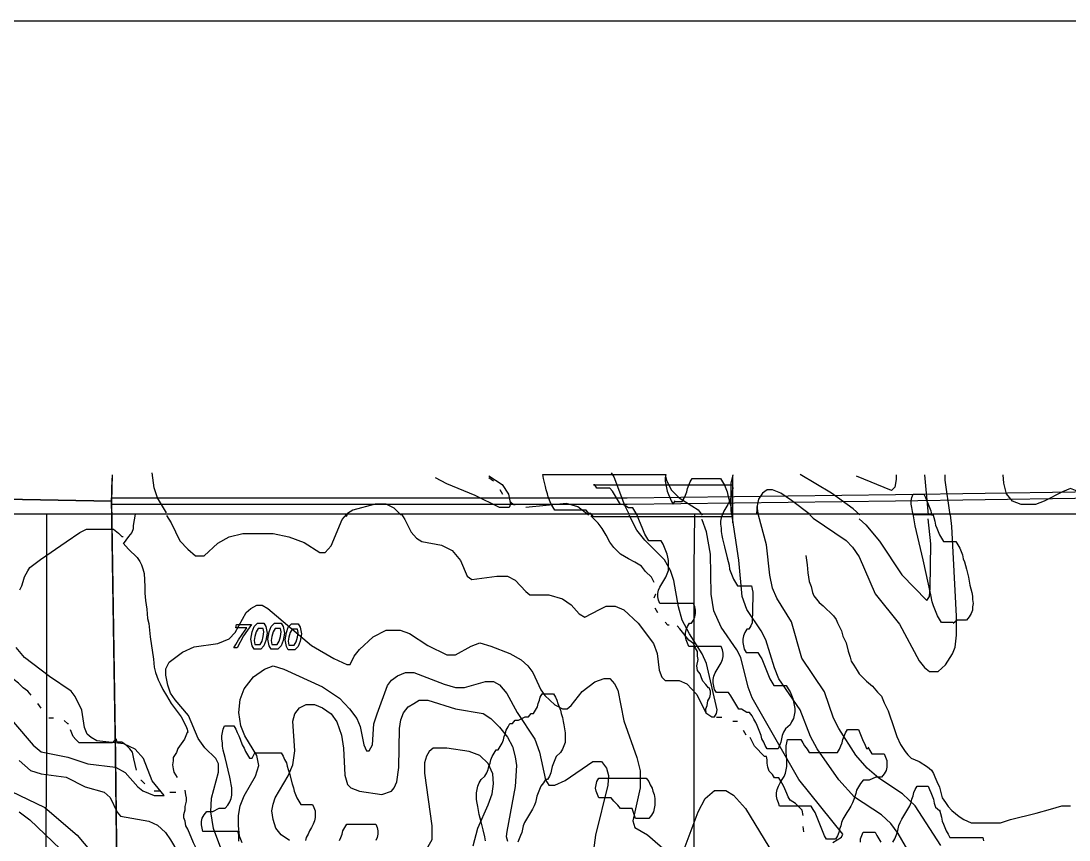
# Model space of a CAD drawing. Extents: x -0.82 to 6.83, y -0.63 to 7.9.
# Drawn here: x 0.791 to 1.631, y 6.964 to 7.621 of the extents above; entities that cross this region are included whole.
import ezdxf

# ---------------------------------------------------------------- set-up
doc = ezdxf.new("R2010")
doc.units = 0
for name, color, linetype in [('Elevations', 7, 'CONTINUOUS'), ('Grid', 7, 'CONTINUOUS'), ('roads', 7, 'CONTINUOUS'), ('topo', 7, 'CONTINUOUS'), ('topo_grid', 7, 'CONTINUOUS'), ('water', 7, 'CONTINUOUS'), ('white', 7, 'CONTINUOUS')]:
    doc.layers.add(name, color=color, linetype=linetype)

msp = doc.modelspace()

# ---------------------------------------------------------------- linework, layer by layer
at = {"layer": 'Elevations', "color": 1}
for points in [[(0.964186, 7.118584), (0.961551, 7.118584), (0.963133, 7.12123), (0.965242, 7.124934), (0.968405, 7.129168), (0.972096, 7.134459), (0.963133, 7.134459), (0.963659, 7.137105), (0.975785, 7.137105), (0.975785, 7.137105), (0.969459, 7.128109)], [(0.987385, 7.135465), (0.987912, 7.132819), (0.988438, 7.130173), (0.987385, 7.124352), (0.985803, 7.120119), (0.983168, 7.117473), (0.980003, 7.117473), (0.977895, 7.117473), (0.976313, 7.120119), (0.975786, 7.122765), (0.975257, 7.12541), (0.976313, 7.131231), (0.977895, 7.135465), (0.98053, 7.13811), (0.983693, 7.13811), (0.985802, 7.13811)], [(0.978422, 7.12123), (0.980004, 7.12123), (0.982639, 7.12123), (0.984219, 7.123876), (0.985275, 7.12758), (0.985801, 7.131284), (0.985275, 7.13393), (0.983166, 7.13393), (0.981057, 7.13393), (0.979475, 7.131284), (0.978422, 7.12758), (0.977896, 7.124405)], [(1.001093, 7.135465), (1.00162, 7.132819), (1.002146, 7.130173), (1.001093, 7.124352), (0.999511, 7.120119), (0.996876, 7.117473), (0.993713, 7.117473), (0.991604, 7.117473), (0.990022, 7.120119), (0.989495, 7.122765), (0.988969, 7.12541), (0.990022, 7.131231), (0.991604, 7.135465), (0.994239, 7.13811), (0.997403, 7.13811), (0.999512, 7.13811)], [(0.99213, 7.12123), (0.993712, 7.12123), (0.996348, 7.12123), (0.99793, 7.123876), (0.998983, 7.12758), (0.999509, 7.131284), (0.998983, 7.13393), (0.996874, 7.13393), (0.994765, 7.13393), (0.993183, 7.131284), (0.992127, 7.12758), (0.991601, 7.124405)], [(1.014802, 7.134935), (1.015328, 7.13229), (1.015855, 7.129644), (1.014799, 7.123823), (1.013217, 7.11959), (1.010579, 7.116944), (1.007416, 7.116944), (1.005308, 7.116944), (1.003725, 7.11959), (1.003199, 7.122235), (1.002672, 7.124881), (1.003728, 7.130702), (1.00531, 7.134935), (1.007948, 7.137581), (1.011111, 7.137581), (1.01322, 7.137581)], [(1.005839, 7.120701), (1.007421, 7.120701), (1.010056, 7.120701), (1.011639, 7.123347), (1.012694, 7.127051), (1.013221, 7.130755), (1.012694, 7.133401), (1.010586, 7.133401), (1.008477, 7.133401), (1.006895, 7.130755), (1.005842, 7.127051), (1.005315, 7.123876)]]:
    msp.add_lwpolyline(points, close=True, dxfattribs=at)
at = {"layer": 'Grid', "color": 1}
msp.add_lwpolyline([(0.045704, 6.414713), (0.039377, 6.623496), (0.032523, 6.832834), (0.03674, 7.043204), (0.040958, 7.253045), (0.251861, 7.248283), (0.463291, 7.242991), (0.663648, 7.239816), (0.863478, 7.236112), (0.866642, 7.030504), (0.869277, 6.82487), (0.872441, 6.619236), (0.875077, 6.413602), (0.667866, 6.413602), (0.460654, 6.413602), (0.252915, 6.413602)], close=True, dxfattribs=at)
for points in [[(0.864007, 7.257252), (0.86348, 7.236086), (0.66365, 7.23979), (0.463293, 7.242965), (0.251862, 7.248256), (0.04096, 7.253019), (0.04096, 7.257252)], [(1.707619, 7.257252), (1.707619, 7.239261), (1.491972, 7.236086), (1.276851, 7.23344), (1.070167, 7.23344), (0.966822, 7.23344), (0.863478, 7.23344), (0.864005, 7.254606)], [(1.706037, 6.405744), (1.498298, 6.40839), (1.290559, 6.411035), (1.08282, 6.413681), (0.875081, 6.416327), (0.872446, 6.621961), (0.869283, 6.827595), (0.866645, 7.033203), (0.863482, 7.238837), (0.966822, 7.238837), (1.070166, 7.238837), (1.276851, 7.238837), (1.491971, 7.241483), (1.707619, 7.244658)]]:
    msp.add_lwpolyline(points, dxfattribs=at)
at = {"layer": 'roads', "color": 7}
for points in [[(0.882461, 7.225635), (0.880879, 7.216639), (0.880879, 7.213993), (0.879826, 7.210818), (0.877191, 7.207643), (0.872973, 7.201822)], [(0.790193, 7.164886), (0.79177, 7.168061), (0.792828, 7.171765), (0.793881, 7.17547), (0.796519, 7.180232), (0.798101, 7.182878), (0.806537, 7.189228), (0.8271, 7.203515), (0.838172, 7.210924), (0.843444, 7.21357), (0.850298, 7.21357), (0.855044, 7.21357), (0.859789, 7.21357), (0.862424, 7.21357), (0.865059, 7.21357), (0.869277, 7.210395), (0.871915, 7.207749), (0.872968, 7.207749)], [(0.872971, 7.202431), (0.877189, 7.197668), (0.884043, 7.190789), (0.886152, 7.187614), (0.887734, 7.184968), (0.88879, 7.181793), (0.889843, 7.178089), (0.890372, 7.167506), (0.890372, 7.162214), (0.890898, 7.156393), (0.891951, 7.149514), (0.892478, 7.142106), (0.893534, 7.137872), (0.894587, 7.127289), (0.897222, 7.109297), (0.897748, 7.102947), (0.898804, 7.098714), (0.900913, 7.092893), (0.902495, 7.089718), (0.904604, 7.084956), (0.907767, 7.080193), (0.911458, 7.073843), (0.916203, 7.067493), (0.919366, 7.06326), (0.923057, 7.055851), (0.924112, 7.053206), (0.924639, 7.05056), (0.924112, 7.05056), (0.923057, 7.047914), (0.922004, 7.045268), (0.91673, 7.03786), (0.915677, 7.034685), (0.913042, 7.030451), (0.913042, 7.027806), (0.912513, 7.024631), (0.913042, 7.021456), (0.913569, 7.01881), (0.916204, 7.014576)], [(1.420264, 7.192403), (1.421317, 7.184995), (1.421844, 7.178645), (1.422899, 7.171765), (1.424481, 7.167532), (1.425535, 7.16277), (1.42659, 7.160124), (1.428699, 7.157478), (1.430808, 7.154832), (1.433971, 7.152186), (1.436606, 7.14954), (1.43977, 7.146895), (1.442405, 7.144249), (1.444514, 7.141074), (1.445567, 7.138428), (1.447149, 7.135253), (1.448731, 7.132078), (1.449784, 7.127845), (1.452422, 7.122553), (1.454004, 7.115674), (1.455587, 7.110911), (1.456642, 7.107736), (1.458751, 7.104561), (1.461386, 7.100328), (1.462969, 7.097682), (1.466132, 7.094507), (1.468767, 7.091861), (1.473513, 7.087628), (1.47773, 7.082865), (1.480894, 7.07969), (1.481947, 7.077045), (1.483003, 7.074399), (1.486166, 7.068049), (1.487221, 7.064874), (1.489857, 7.056936), (1.49302, 7.047411), (1.496184, 7.041061), (1.498292, 7.037886), (1.499874, 7.03524), (1.501983, 7.032595), (1.504618, 7.029949), (1.510949, 7.027303), (1.517803, 7.02307), (1.520968, 7.020424), (1.52255, 7.017778), (1.523603, 7.015132), (1.525185, 7.011428), (1.527294, 7.006665), (1.529403, 6.998199), (1.532038, 6.994495), (1.534147, 6.99132), (1.537309, 6.988145), (1.543109, 6.983382), (1.5468, 6.980736), (1.5526, 6.97809), (1.557872, 6.97809), (1.566836, 6.97809), (1.57158, 6.97809), (1.576326, 6.97809), (1.584235, 6.980736), (1.604797, 6.986028), (1.616396, 6.989203), (1.625359, 6.991849), (1.632214, 6.991849)]]:
    msp.add_lwpolyline(points, dxfattribs=at)
at = {"layer": 'topo', "color": 2}
for points in [[(0.907769, 7.226561), (0.900387, 7.238731), (0.897752, 7.246669), (0.896169, 7.25884)], [(1.166128, 7.256353), (1.176673, 7.249474), (1.181945, 7.241536), (1.182998, 7.236244), (1.183527, 7.233599), (1.182472, 7.230953), (1.17878, 7.230953), (1.174562, 7.230953), (1.155054, 7.240478), (1.132379, 7.250003), (1.123416, 7.254765)], [(1.264195, 7.258734), (1.266304, 7.255559), (1.27474, 7.232805), (1.277904, 7.226455)], [(1.307431, 7.257199), (1.308487, 7.252966), (1.312176, 7.245029), (1.318503, 7.238679), (1.333793, 7.229154), (1.336958, 7.22492)], [(1.361737, 7.257252), (1.360155, 7.250373), (1.360155, 7.228677), (1.360681, 7.224973)], [(1.4635, 7.225105), (1.458227, 7.229868), (1.440828, 7.242568), (1.41552, 7.257385)], [(1.492499, 7.257199), (1.492499, 7.253495), (1.491443, 7.247145), (1.488808, 7.244499), (1.460864, 7.256141)], [(1.51517, 7.257252), (1.518333, 7.225105)], [(1.531513, 7.257146), (1.531513, 7.252913), (1.535731, 7.224973)], [(1.646457, 7.225), (1.642767, 7.239287), (1.639076, 7.24352), (1.632222, 7.246166), (1.625895, 7.24352), (1.611132, 7.236112), (1.604278, 7.233466), (1.592678, 7.233466), (1.585824, 7.236112), (1.581079, 7.241933), (1.57897, 7.2504), (1.578444, 7.257279)], [(1.423955, 7.225), (1.408665, 7.236641), (1.400229, 7.242462), (1.393375, 7.245108), (1.389157, 7.245108), (1.385466, 7.242462), (1.382303, 7.2377), (1.381247, 7.232408), (1.380721, 7.226058)], [(1.096527, 7.225079), (1.095471, 7.225079), (1.090199, 7.230371), (1.083872, 7.233546), (1.07491, 7.233546), (1.056984, 7.228783), (1.052766, 7.226137), (1.05171, 7.223491)], [(1.509898, 6.942292), (1.494081, 6.969703), (1.488281, 6.977641), (1.4809, 6.98452), (1.459282, 6.998807), (1.446629, 7.012566), (1.42923, 7.037436), (1.423957, 7.047491), (1.415521, 7.068657), (1.398649, 7.093528), (1.394959, 7.102524), (1.388104, 7.124749), (1.384409, 7.132157), (1.37281, 7.149091), (1.369119, 7.159674), (1.366484, 7.188672), (1.360684, 7.227698)], [(1.528344, 6.960125), (1.507781, 6.991769), (1.497764, 7.001294), (1.478783, 7.013994), (1.469292, 7.021932), (1.460329, 7.032515), (1.446621, 7.053682), (1.442399, 7.062149), (1.435017, 7.083315), (1.417091, 7.110197), (1.408655, 7.139195), (1.397055, 7.158245), (1.393365, 7.166183), (1.391256, 7.176766), (1.388621, 7.201108), (1.382294, 7.22492), (1.381238, 7.231799)], [(0.90777, 7.22447), (0.91146, 7.21865), (0.918315, 7.204362), (0.924642, 7.197483), (0.930968, 7.192191), (0.935714, 7.192191), (0.937823, 7.192191), (0.948895, 7.202245), (0.957858, 7.207537), (0.96893, 7.210183), (0.979475, 7.210183), (0.993183, 7.210183), (1.005842, 7.207537), (1.017968, 7.202775), (1.030622, 7.194837), (1.03484, 7.194837), (1.039585, 7.200129), (1.048548, 7.221295), (1.052239, 7.225529)], [(1.096001, 7.225529), (1.098636, 7.221295), (1.103908, 7.211241), (1.108126, 7.206479), (1.112344, 7.203833), (1.128161, 7.200658), (1.136597, 7.196425), (1.143452, 7.188487), (1.148724, 7.175787), (1.152415, 7.173141), (1.17245, 7.175787), (1.180886, 7.175787), (1.187213, 7.172612), (1.195653, 7.163616), (1.198817, 7.16097), (1.214107, 7.16097), (1.225179, 7.157795), (1.232033, 7.153033), (1.23836, 7.145625), (1.243105, 7.142979), (1.254705, 7.149329), (1.259977, 7.151975), (1.267359, 7.151975), (1.274213, 7.1488), (1.285812, 7.138216), (1.297939, 7.121812), (1.301102, 7.113875), (1.302685, 7.100645), (1.304793, 7.094825), (1.307428, 7.092179), (1.318501, 7.092179), (1.324827, 7.089533), (1.332736, 7.081066), (1.340117, 7.06625), (1.344863, 7.063075), (1.346972, 7.063075), (1.348554, 7.06572), (1.349081, 7.068895), (1.340645, 7.105805), (1.336954, 7.113742), (1.326936, 7.129617), (1.321137, 7.14073), (1.317973, 7.151313), (1.314282, 7.17248), (1.311647, 7.180417), (1.306902, 7.188884), (1.291085, 7.204759), (1.284758, 7.212696), (1.278431, 7.224867)], [(1.44188, 6.962321), (1.448734, 6.966555), (1.449787, 6.9692), (1.414458, 7.012963), (1.377023, 7.078341), (1.37386, 7.086808), (1.36806, 7.11062), (1.364897, 7.11697), (1.352243, 7.134962), (1.346443, 7.148191), (1.344334, 7.16142), (1.343808, 7.193567), (1.340645, 7.211559), (1.336954, 7.221084), (1.336427, 7.221084)], [(1.423427, 7.225185), (1.426065, 7.222539), (1.452427, 7.204547), (1.457699, 7.199256), (1.462972, 7.191318), (1.475625, 7.161791), (1.495134, 7.137449), (1.510951, 7.107921), (1.515169, 7.10263), (1.519387, 7.099455), (1.523609, 7.099455), (1.526244, 7.099455), (1.532044, 7.104746), (1.537844, 7.113742), (1.539953, 7.119034), (1.541006, 7.128559), (1.541006, 7.143905), (1.537316, 7.215607), (1.536261, 7.225132)], [(1.462972, 7.221878), (1.468244, 7.217115), (1.479317, 7.203886), (1.497243, 7.177004), (1.517278, 7.156367), (1.519387, 7.159542), (1.519913, 7.166421), (1.52044, 7.201743), (1.518331, 7.221851)], [(0.952059, 6.955707), (0.945205, 6.973698), (0.943097, 6.986928), (0.943623, 6.99804), (0.949423, 7.018678), (0.949423, 7.025557), (0.947314, 7.02979), (0.938351, 7.038257), (0.933079, 7.045665), (0.92517, 7.064186), (0.914625, 7.076886), (0.910934, 7.082178), (0.908826, 7.088528), (0.907244, 7.096465), (0.907244, 7.101757), (0.909879, 7.107048), (0.920424, 7.114986), (0.929915, 7.119219), (0.948895, 7.121865), (0.957859, 7.125569), (0.962604, 7.130861), (0.971567, 7.146736), (0.975258, 7.149911), (0.980003, 7.152557), (0.984221, 7.152557), (0.988966, 7.149911), (1.023764, 7.120383), (1.041691, 7.1098), (1.05224, 7.105038), (1.054875, 7.105038), (1.058039, 7.111917), (1.062257, 7.117208), (1.073329, 7.127263), (1.083874, 7.132554), (1.094946, 7.132554), (1.102327, 7.129908), (1.11709, 7.120383), (1.13238, 7.112975), (1.139234, 7.112975), (1.151888, 7.119854), (1.158742, 7.1225), (1.167706, 7.119854), (1.182996, 7.114033), (1.191959, 7.108742), (1.197231, 7.103979), (1.201449, 7.098688), (1.207776, 7.084929), (1.21094, 7.080167), (1.218848, 7.072758), (1.225175, 7.069583), (1.228866, 7.069583), (1.232034, 7.072229), (1.240997, 7.083342), (1.251015, 7.091279), (1.258396, 7.093925), (1.263142, 7.093925), (1.266832, 7.089692), (1.269467, 7.0844), (1.274213, 7.060058), (1.284758, 7.030531), (1.287394, 7.019948), (1.287394, 7.006189), (1.281594, 6.979731), (1.283176, 6.974439), (1.293193, 6.968618), (1.309538, 6.954331)], [(0.784917, 7.058841), (0.800734, 7.04032), (0.807061, 7.035029), (0.828683, 7.030795), (0.844501, 7.025504), (0.866645, 7.022858), (0.874553, 7.018625), (0.884571, 7.006983), (0.88879, 7.003808), (0.897752, 7.000104), (0.902497, 7.000104), (0.905662, 7.000104), (0.89617, 7.011745), (0.889316, 7.029737), (0.882462, 7.037145), (0.8735, 7.041379), (0.851882, 7.044025), (0.847137, 7.04667), (0.843973, 7.049316), (0.841865, 7.054608), (0.839756, 7.068366), (0.834484, 7.079479), (0.83132, 7.083712), (0.813917, 7.095354), (0.793881, 7.1107), (0.787027, 7.118637)], [(0.968403, 6.962268), (0.966294, 6.96756), (0.965238, 6.976027), (0.965238, 6.983964), (0.966821, 6.991902), (0.969984, 6.999839), (0.978947, 7.015714), (0.981585, 7.024181), (0.980002, 7.032118), (0.970513, 7.047993), (0.967348, 7.055931), (0.965766, 7.066514), (0.966822, 7.077098), (0.969985, 7.085564), (0.977367, 7.095089), (0.98633, 7.101439), (0.993184, 7.104085), (1.00162, 7.101439), (1.032732, 7.087152), (1.04644, 7.078156), (1.054349, 7.069689), (1.060149, 7.061752), (1.062784, 7.055402), (1.065947, 7.040585), (1.068056, 7.035823), (1.070165, 7.035823), (1.072803, 7.040585), (1.073856, 7.057518), (1.076491, 7.065456), (1.084927, 7.08821), (1.088091, 7.092443), (1.092836, 7.096148), (1.099163, 7.098793), (1.106017, 7.098793), (1.13027, 7.089268), (1.139234, 7.086623), (1.146615, 7.086623), (1.163487, 7.091385), (1.169814, 7.091385), (1.174559, 7.088739), (1.180359, 7.08186), (1.188795, 7.066514), (1.20303, 7.045348), (1.206725, 7.034764), (1.21147, 7.012539), (1.214108, 7.008306), (1.218853, 7.008306), (1.227289, 7.01201), (1.249433, 7.027356), (1.254178, 7.027356), (1.256287, 7.027356), (1.260505, 7.022064), (1.262087, 7.016243), (1.26156, 7.008306), (1.251543, 6.968221), (1.249432, 6.952346)], [(1.006367, 6.963909), (0.999512, 6.968671), (0.995295, 6.973963), (0.993186, 6.980842), (0.992131, 6.987721), (0.993186, 6.993013), (0.994766, 6.998305), (1.005311, 7.015767), (1.009002, 7.024763), (1.010584, 7.035875), (1.009002, 7.059688), (1.010584, 7.065509), (1.014274, 7.070271), (1.019547, 7.072917), (1.026401, 7.072917), (1.032728, 7.070271), (1.039582, 7.065509), (1.044327, 7.059159), (1.048018, 7.048575), (1.0496, 7.037992), (1.050654, 7.016296), (1.052762, 7.008888), (1.0554, 7.006242), (1.062254, 7.003596), (1.080185, 7.00095), (1.088093, 7.003596), (1.090202, 7.006242), (1.092311, 7.011005), (1.093893, 7.022646), (1.094419, 7.053761), (1.095475, 7.06064), (1.097584, 7.066461), (1.101275, 7.071224), (1.10602, 7.07387), (1.110238, 7.076515), (1.117093, 7.076515), (1.139237, 7.069636), (1.161381, 7.065932), (1.167708, 7.061699), (1.174562, 7.05482), (1.180889, 7.046882), (1.185107, 7.039474), (1.187216, 7.031007), (1.188271, 7.024128), (1.187216, 7.007195), (1.180362, 6.971344), (1.179835, 6.96711), (1.180888, 6.963406)], [(1.15347, 6.959675), (1.157161, 6.973963), (1.165598, 6.992484), (1.16876, 7.00148), (1.169816, 7.009417), (1.16929, 7.017355), (1.165599, 7.025821), (1.158745, 7.032171), (1.150309, 7.035346), (1.132383, 7.037992), (1.125527, 7.037992), (1.121309, 7.037992), (1.118146, 7.035346), (1.116038, 7.031642), (1.114455, 7.02635), (1.114455, 7.017884), (1.120255, 6.975709), (1.120255, 6.964597), (1.116037, 6.957188)], [(0.789665, 7.028097), (0.798628, 7.020159), (0.807064, 7.017513), (0.8271, 7.014868), (0.84239, 7.00693), (0.857684, 7.002697), (0.862429, 6.998463), (0.868229, 6.986822), (0.870864, 6.983647), (0.893536, 6.979413), (0.90039, 6.976238), (0.906717, 6.970418), (0.910935, 6.964597), (0.916735, 6.954543)], [(0.782808, 7.003676), (0.810225, 6.990446), (0.836064, 6.968221), (0.847136, 6.954992)], [(1.322718, 6.956977), (1.333791, 6.987033), (1.339591, 6.997617), (1.346972, 7.003967), (1.35119, 7.003967), (1.355936, 7.003967), (1.362262, 7.000263), (1.371753, 6.989679), (1.401806, 6.940625)], [(0.789667, 6.987033), (0.798102, 6.980683), (0.822356, 6.9574)]]:
    msp.add_lwpolyline(points, dxfattribs=at)
at = {"layer": 'topo_grid', "color": 7}
for points in [[(0.810213, 6.360421), (0.810213, 6.411565), (0.81074, 6.463238), (0.81074, 6.514911), (0.81074, 6.566028), (0.81074, 6.617701), (0.81074, 6.668845), (0.811266, 6.720519), (0.811266, 6.772192), (0.811266, 6.823336), (0.811266, 6.875009), (0.811266, 6.926153), (0.811266, 6.977826), (0.811793, 7.029499), (0.811793, 7.080643), (0.811793, 7.13229), (0.811793, 7.183434), (0.811793, 7.225105)], [(1.329562, 6.359362), (1.329562, 6.411035), (1.329562, 6.462179), (1.329562, 6.513853), (1.329562, 6.565526), (1.330089, 6.61667), (1.330089, 6.668316), (1.330089, 6.71946), (1.330089, 6.771133), (1.330089, 6.822277), (1.330089, 6.87395), (1.330615, 6.925624), (1.330615, 6.976768), (1.330615, 7.028441), (1.330615, 7.079585), (1.330615, 7.131258), (1.330615, 7.182931), (1.331142, 7.225105)]]:
    msp.add_lwpolyline(points, dxfattribs=at)
at = {"layer": 'water', "color": 4}
for points in [[(1.169817, 7.251987), (1.166126, 7.254633)], [(1.177198, 7.24143), (1.175089, 7.245134)], [(1.187216, 7.23299), (1.186163, 7.23299), (1.183528, 7.235636)], [(1.246269, 7.225105), (1.245742, 7.225105), (1.237306, 7.231455), (1.228343, 7.234101), (1.195654, 7.230926)], [(1.298467, 7.170786), (1.296358, 7.17502), (1.291613, 7.179782), (1.28845, 7.184016), (1.283177, 7.187191), (1.277905, 7.189836), (1.271578, 7.193541), (1.266306, 7.198832), (1.263142, 7.203066), (1.259979, 7.208886), (1.256815, 7.214178), (1.253652, 7.218411), (1.247852, 7.224232)], [(1.298467, 7.158669), (1.300049, 7.161844), (1.300049, 7.161844)], [(1.301631, 7.146524), (1.299522, 7.150228)], [(1.310594, 7.136523), (1.309541, 7.136523), (1.307432, 7.139169)], [(1.340648, 7.066911), (1.340121, 7.066911), (1.340121, 7.069557), (1.341175, 7.072203), (1.341701, 7.075907), (1.343283, 7.078553), (1.34381, 7.081199), (1.34381, 7.083844), (1.342757, 7.08649), (1.34223, 7.08649), (1.340121, 7.089136), (1.337484, 7.091782), (1.336431, 7.094428), (1.335375, 7.097603), (1.333266, 7.100249), (1.33274, 7.103953), (1.333795, 7.109244), (1.333269, 7.11189), (1.333269, 7.115594), (1.331687, 7.11824), (1.330104, 7.121944), (1.326414, 7.12459), (1.319032, 7.133586), (1.316924, 7.136232)], [(0.799154, 7.080643), (0.796519, 7.083818), (0.792829, 7.086464), (0.789138, 7.090168), (0.785447, 7.092814), (0.781229, 7.095989), (0.774902, 7.099164), (0.769102, 7.102339), (0.765939, 7.104985), (0.762248, 7.10763), (0.750122, 7.112922), (0.742213, 7.119272), (0.736941, 7.121918)], [(0.807063, 7.070086), (0.804428, 7.07379)], [(0.817081, 7.062175), (0.814972, 7.062175), (0.813393, 7.062175)], [(0.829208, 7.057439), (0.828681, 7.057439), (0.825517, 7.060085)], [(1.352775, 7.062704), (1.348557, 7.062704)], [(1.365429, 7.059529), (1.365429, 7.059529), (1.362266, 7.059529), (1.361737, 7.059529)], [(0.883515, 7.02053), (0.883515, 7.02053), (0.881406, 7.029525), (0.880351, 7.034817), (0.878242, 7.037463), (0.875607, 7.040109), (0.871916, 7.042755), (0.868224, 7.042755), (0.867171, 7.0454), (0.864007, 7.042225), (0.860317, 7.042225), (0.857153, 7.042225), (0.853463, 7.042225), (0.84819, 7.042225), (0.843972, 7.042225), (0.840281, 7.042225), (0.837646, 7.042225), (0.83501, 7.044871), (0.832902, 7.047517), (0.831849, 7.050163), (0.830793, 7.052809)], [(1.372284, 7.04847), (1.370175, 7.052174)], [(1.418155, 6.984149), (1.417099, 6.988383), (1.414464, 6.991029), (1.411829, 6.993674), (1.407611, 6.99632), (1.406029, 6.998966), (1.404976, 7.001612), (1.403393, 7.005316), (1.402338, 7.007962), (1.400229, 7.011666), (1.398647, 7.014312), (1.397065, 7.014312), (1.394956, 7.014312), (1.393374, 7.016958), (1.390738, 7.019604), (1.389685, 7.022779), (1.389159, 7.025954), (1.389159, 7.028599), (1.388632, 7.031245), (1.38705, 7.031245), (1.379141, 7.039712), (1.37545, 7.046591)], [(0.89037, 7.009444), (0.887735, 7.012089), (0.887208, 7.012089)], [(0.90197, 7.003649), (0.899861, 7.003649), (0.897752, 7.003649)], [(0.915151, 7.002591), (0.910933, 7.002591), (0.910406, 7.002591)], [(0.950477, 6.935651), (0.945205, 6.938297), (0.94257, 6.940943), (0.937297, 6.947822), (0.933079, 6.954701), (0.929389, 6.96211), (0.924643, 6.973222), (0.92306, 6.975868), (0.922534, 6.979572), (0.921478, 6.982218), (0.921478, 6.984864), (0.922534, 6.988568), (0.922534, 6.991214), (0.923587, 6.995447), (0.923587, 6.998093), (0.92306, 7.000739), (0.922534, 7.004443)], [(1.418682, 6.970973), (1.418156, 6.975206)]]:
    msp.add_lwpolyline(points, dxfattribs=at)
at = {"layer": 'white', "color": 7}
for points in [[(-0.35712, 3.65376), (-0.35712, 7.621001), (2.887564, 7.621001)], [(1.315339, 7.235689), (1.317448, 7.235689), (1.31903, 7.235689), (1.321139, 7.235689), (1.322718, 7.238335), (1.323774, 7.24098), (1.324827, 7.243626), (1.325353, 7.246272), (1.326409, 7.248918), (1.327462, 7.251564), (1.329044, 7.25421), (1.331153, 7.25421), (1.333788, 7.25421), (1.336426, 7.25421), (1.339062, 7.25421), (1.341697, 7.25421), (1.344332, 7.25421), (1.346967, 7.25421), (1.349605, 7.25421), (1.351714, 7.25421), (1.353293, 7.251564), (1.354876, 7.248918), (1.355931, 7.246272), (1.356984, 7.243626), (1.357511, 7.24098), (1.358567, 7.237805), (1.359093, 7.23516), (1.360146, 7.231985), (1.360673, 7.229339), (1.361199, 7.226164), (1.361199, 7.223518), (1.249961, 7.223518), (1.247852, 7.226164), (1.24627, 7.226164), (1.244161, 7.22881), (1.242053, 7.22881), (1.239416, 7.22881), (1.236779, 7.22881), (1.234143, 7.22881), (1.228871, 7.22881), (1.225707, 7.22881), (1.223071, 7.22881), (1.220962, 7.22881), (1.218848, 7.22881), (1.217266, 7.231455), (1.215684, 7.234101), (1.214631, 7.236747), (1.213575, 7.239393), (1.213049, 7.242039), (1.211996, 7.245214), (1.211469, 7.24786), (1.209887, 7.25421), (1.20936, 7.257385), (1.307959, 7.257385), (1.307433, 7.254739), (1.307433, 7.252093), (1.307959, 7.249447), (1.308486, 7.246801), (1.309012, 7.244155), (1.310068, 7.24151), (1.311121, 7.238864), (1.312177, 7.236218), (1.313759, 7.233572), (1.315338, 7.236218), (1.315338, 7.236218)], [(1.361738, 7.218782), (1.361738, 7.256723)], [(1.538368, 7.138825), (1.535733, 7.138825), (1.533097, 7.138825), (1.530989, 7.138825), (1.52888, 7.138825), (1.527298, 7.141471), (1.525716, 7.144116), (1.524663, 7.146762), (1.523607, 7.149408), (1.522554, 7.152054), (1.521501, 7.155229), (1.520445, 7.16105), (1.514118, 7.18899), (1.507791, 7.216401), (1.506738, 7.222751), (1.506212, 7.225926), (1.522028, 7.225926), (1.523611, 7.220105), (1.524137, 7.21693), (1.52519, 7.214284), (1.526246, 7.211638), (1.527299, 7.208992), (1.528881, 7.206346), (1.530463, 7.203701), (1.532045, 7.203701), (1.534154, 7.203701), (1.536263, 7.203701), (1.538372, 7.203701), (1.54048, 7.203701), (1.542063, 7.201055), (1.543645, 7.198409), (1.544698, 7.195763), (1.545754, 7.193117), (1.54628, 7.189942), (1.547333, 7.187296), (1.548915, 7.181476), (1.550497, 7.175126), (1.551551, 7.168776), (1.553133, 7.162955), (1.553659, 7.15978), (1.553659, 7.157134), (1.554186, 7.153959), (1.553659, 7.151313), (1.553659, 7.148667), (1.552606, 7.146021), (1.551024, 7.143376), (1.548915, 7.14073), (1.546807, 7.14073), (1.544171, 7.14073), (1.541533, 7.14073), (1.538368, 7.138084), (1.538368, 7.138084)], [(1.671239, 7.225582), (1.631168, 7.225582), (1.591621, 7.225582), (1.55155, 7.225582), (1.512007, 7.225582), (1.471936, 7.225582), (1.432393, 7.225582), (1.392318, 7.225582), (1.352774, 7.225582), (1.312704, 7.225582), (1.27316, 7.225582), (1.233089, 7.225582), (1.193542, 7.225582), (1.153471, 7.225582), (1.113401, 7.225582), (1.073857, 7.225582), (1.033782, 7.225582), (0.994239, 7.225582), (0.954168, 7.225582), (0.914625, 7.225582), (0.874554, 7.225582), (0.835006, 7.225582), (0.794936, 7.225582), (0.755392, 7.225582)], [(1.671241, 7.225582), (1.631166, 7.225582), (1.591623, 7.225582), (1.551552, 7.225582), (1.512009, 7.225582), (1.471938, 7.225582), (1.43239, 7.225582), (1.39232, 7.225582), (1.352776, 7.225582), (1.312706, 7.225582), (1.273162, 7.225582), (1.233087, 7.225582), (1.193544, 7.225582), (1.153473, 7.225582), (1.113403, 7.225582), (1.073859, 7.225582), (1.033784, 7.225582), (0.994241, 7.225582), (0.95417, 7.225582), (0.914627, 7.225582), (0.874552, 7.225582), (0.835008, 7.225582), (0.794938, 7.225582), (0.755394, 7.225582)], [(1.16349, 6.963671), (1.162963, 6.966846), (1.161381, 6.972666), (1.159799, 6.979016), (1.158216, 6.984837), (1.157163, 6.991187), (1.156637, 6.993833), (1.15611, 6.997008), (1.15611, 6.999654), (1.15611, 7.0023), (1.156637, 7.004946), (1.157163, 7.007591), (1.158216, 7.010237), (1.159799, 7.012883), (1.162963, 7.015529), (1.164542, 7.018175), (1.165598, 7.020821), (1.166125, 7.023466), (1.16718, 7.026112), (1.167707, 7.028758), (1.16876, 7.031404), (1.170342, 7.03405), (1.171924, 7.036696), (1.173506, 7.036696), (1.175089, 7.039341), (1.176671, 7.041987), (1.177724, 7.044633), (1.17825, 7.047279), (1.179306, 7.049925), (1.179833, 7.052571), (1.181415, 7.055216), (1.182997, 7.057862), (1.185106, 7.057862), (1.187215, 7.060508), (1.189852, 7.060508), (1.195125, 7.063154), (1.19776, 7.063154), (1.199868, 7.0658), (1.201977, 7.0658), (1.203559, 7.068446), (1.205142, 7.071091), (1.205668, 7.073737), (1.206721, 7.076383), (1.207248, 7.079029), (1.20883, 7.081675), (1.209886, 7.081675), (1.211994, 7.081675), (1.214103, 7.081675), (1.215685, 7.081675), (1.217794, 7.081675), (1.219376, 7.079029), (1.220429, 7.076383), (1.221485, 7.073737), (1.222538, 7.071091), (1.223594, 7.068446), (1.22412, 7.0658), (1.225173, 7.062625), (1.225702, 7.05945), (1.226229, 7.056804), (1.226755, 7.053629), (1.227282, 7.050454), (1.227282, 7.047808), (1.227282, 7.045162), (1.227282, 7.042516), (1.226226, 7.039871), (1.225173, 7.037225), (1.223591, 7.034579), (1.2199, 7.031404), (1.218847, 7.028758), (1.217791, 7.026112), (1.216738, 7.023466), (1.216212, 7.020821), (1.215685, 7.018175), (1.21463, 7.015529), (1.213047, 7.012883), (1.211465, 7.012883), (1.209883, 7.010237), (1.207774, 7.007591), (1.206721, 7.004946), (1.205666, 7.0023), (1.204612, 6.999654), (1.204083, 6.997008), (1.203557, 6.994362), (1.202504, 6.991716), (1.200922, 6.989071), (1.199339, 6.986425), (1.197757, 6.983779), (1.196175, 6.981133), (1.194593, 6.978487), (1.19354, 6.975841), (1.193013, 6.973196), (1.192487, 6.97055), (1.191431, 6.967904), (1.190378, 6.965258), (1.189322, 6.962612)], [(0.965768, 6.963353), (0.965768, 6.965999), (0.965768, 6.968645), (0.964715, 6.971291), (0.963133, 6.971291), (0.961024, 6.971291), (0.958915, 6.971291), (0.95628, 6.971291), (0.953645, 6.971291), (0.947845, 6.971291), (0.94521, 6.971291), (0.942572, 6.971291), (0.940463, 6.971291), (0.938354, 6.971291), (0.936772, 6.971291), (0.936246, 6.973936), (0.935719, 6.976582), (0.935719, 6.979228), (0.936246, 6.981874), (0.937828, 6.98452), (0.939937, 6.987166), (0.942045, 6.987166), (0.944681, 6.987166), (0.949953, 6.989811), (0.952589, 6.989811), (0.954697, 6.989811), (0.956806, 6.992457), (0.958388, 6.995103), (0.959441, 6.997749), (0.959968, 7.000395), (0.959968, 7.003041), (0.959968, 7.006216), (0.959441, 7.008861), (0.958915, 7.012036), (0.958388, 7.014682), (0.954697, 7.030557), (0.953115, 7.036378), (0.952589, 7.039553), (0.952589, 7.042199), (0.952062, 7.045374), (0.952062, 7.04802), (0.952589, 7.050666), (0.953115, 7.053311), (0.954168, 7.055957), (0.956277, 7.055957), (0.957859, 7.055957), (0.959968, 7.055957), (0.96155, 7.055957), (0.96313, 7.053311), (0.964185, 7.050666), (0.965768, 7.04802), (0.966821, 7.045374), (0.968403, 7.040611), (0.969982, 7.037966), (0.971038, 7.03532), (0.97262, 7.032674), (0.974202, 7.030028), (0.976311, 7.030028), (0.978423, 7.034261), (0.978422, 7.034261), (0.981057, 7.034261), (0.983695, 7.034261), (0.989494, 7.034261), (0.992132, 7.034261), (0.994767, 7.034261), (0.997403, 7.034261), (0.999511, 7.034261), (1.001094, 7.031616), (1.002147, 7.02897), (1.003729, 7.026324), (1.004255, 7.023678), (1.005311, 7.021032), (1.006364, 7.017857), (1.008473, 7.009391), (1.009529, 7.006216), (1.010055, 7.00357), (1.011108, 7.000924), (1.012164, 6.998278), (1.013746, 6.995632), (1.015328, 6.992986), (1.01691, 6.992986), (1.019019, 6.992986), (1.021128, 6.992986), (1.023237, 6.992986), (1.024819, 6.992986), (1.025872, 6.990341), (1.026928, 6.987695), (1.026928, 6.985049), (1.026928, 6.982403), (1.026401, 6.979757), (1.025345, 6.977111), (1.023763, 6.974466), (1.022184, 6.97182), (1.021128, 6.969174), (1.019546, 6.966528), (1.019019, 6.963882)], [(1.469825, 7.038733), (1.471407, 7.036087), (1.472989, 7.033441), (1.475098, 7.033441), (1.477207, 7.033441), (1.479316, 7.033441), (1.480898, 7.033441), (1.483007, 7.033441), (1.484062, 7.030795), (1.485115, 7.02815), (1.485115, 7.025504), (1.485115, 7.022858), (1.484589, 7.020212), (1.483007, 7.017566), (1.480898, 7.01492), (1.478789, 7.01492), (1.476154, 7.01492), (1.470882, 7.012275), (1.468773, 7.012275), (1.466138, 7.012275), (1.464029, 7.009629), (1.462447, 7.006983), (1.460865, 7.004337), (1.460338, 7.001691), (1.458756, 6.996929), (1.457703, 6.994283), (1.456121, 6.991637), (1.454538, 6.988991), (1.452956, 6.986345), (1.451374, 6.9837), (1.449792, 6.981054), (1.448739, 6.978408), (1.448212, 6.975762), (1.447157, 6.973116), (1.44663, 6.97047), (1.445577, 6.967825), (1.443995, 6.965179), (1.442413, 6.965179), (1.440304, 6.965179), (1.438722, 6.965179), (1.436613, 6.965179), (1.435033, 6.967825), (1.433978, 6.97047), (1.432925, 6.973116), (1.431869, 6.975762), (1.42976, 6.981054), (1.428707, 6.9837), (1.427651, 6.986345), (1.426069, 6.988991), (1.424487, 6.991637), (1.422379, 6.991637), (1.419744, 6.991637), (1.417106, 6.991637), (1.414471, 6.991637), (1.408671, 6.991637), (1.406036, 6.991637), (1.403401, 6.991637), (1.401292, 6.991637), (1.399183, 6.991637), (1.398127, 6.994283), (1.397074, 6.996929), (1.396548, 6.999575), (1.396548, 7.00222), (1.397074, 7.004866), (1.398127, 7.007512), (1.39971, 7.010158), (1.401292, 7.012804), (1.402874, 7.01545), (1.403927, 7.018095), (1.404454, 7.020741), (1.40498, 7.023387), (1.40498, 7.026033), (1.40498, 7.029208), (1.404454, 7.0345), (1.404454, 7.037145), (1.404454, 7.039791), (1.40498, 7.042437), (1.405507, 7.045083), (1.407089, 7.045083), (1.408671, 7.045083), (1.41078, 7.045083), (1.412362, 7.045083), (1.414471, 7.045083), (1.416053, 7.045083), (1.417635, 7.042437), (1.419217, 7.039791), (1.421326, 7.037145), (1.422908, 7.0345), (1.425017, 7.0345), (1.427652, 7.0345), (1.430287, 7.0345), (1.432923, 7.0345), (1.435558, 7.0345), (1.438196, 7.0345), (1.440831, 7.0345), (1.443466, 7.0345), (1.445575, 7.0345), (1.447157, 7.037145), (1.44821, 7.039791), (1.449266, 7.042437), (1.449793, 7.045083), (1.450846, 7.047729), (1.451901, 7.050375), (1.453484, 7.05302), (1.455066, 7.05302), (1.457174, 7.05302), (1.458757, 7.05302), (1.460865, 7.05302), (1.462448, 7.05302), (1.463501, 7.050375), (1.464556, 7.047729), (1.465609, 7.045083), (1.467718, 7.04032), (1.468774, 7.037675), (1.469824, 7.037675), (1.469824, 7.037675)], [(1.489862, 6.962692), (1.491444, 6.965338), (1.4925, 6.967983), (1.493555, 6.970629), (1.494082, 6.973275), (1.494608, 6.975921), (1.495661, 6.978567), (1.497243, 6.981213), (1.498826, 6.983858), (1.500408, 6.986504), (1.50199, 6.98915), (1.503572, 6.991796), (1.504625, 6.994442), (1.505152, 6.997088), (1.506208, 6.999733), (1.506734, 7.002379), (1.507787, 7.005025), (1.509369, 7.007671), (1.510952, 7.007671), (1.51306, 7.007671), (1.515169, 7.007671), (1.516751, 7.007671), (1.518333, 7.007671), (1.519389, 7.005025), (1.520442, 7.002379), (1.521498, 6.999733), (1.522551, 6.997088), (1.52308, 6.993913), (1.524133, 6.990738), (1.527296, 6.988092), (1.527296, 6.988092)], [(1.527296, 6.988621), (1.528878, 6.9828), (1.529405, 6.979625), (1.53046, 6.976979), (1.531513, 6.974333), (1.532569, 6.971688), (1.534149, 6.969042), (1.535731, 6.966396), (1.53784, 6.966396), (1.539948, 6.966396), (1.542584, 6.966396), (1.545748, 6.966396), (1.55102, 6.966396), (1.553655, 6.966396), (1.556293, 6.966396), (1.558401, 6.966396), (1.56051, 6.966396), (1.562092, 6.966396), (1.562619, 6.96375)], [(1.046433, 6.963882), (1.047486, 6.966528), (1.048541, 6.969174), (1.049068, 6.97182), (1.05065, 6.974466), (1.05223, 6.977111), (1.054341, 6.977111), (1.056976, 6.977111), (1.059612, 6.977111), (1.062247, 6.977111), (1.064882, 6.977111), (1.06752, 6.977111), (1.070155, 6.977111), (1.072269, 6.977111), (1.073851, 6.977111), (1.075434, 6.977111), (1.076487, 6.974466), (1.077013, 6.97182), (1.077013, 6.969174), (1.076487, 6.966528), (1.075434, 6.963882)], [(1.464025, 6.962692), (1.464025, 6.965338), (1.465081, 6.967983), (1.466134, 6.970629), (1.468243, 6.970629), (1.469825, 6.970629), (1.471933, 6.970629), (1.474042, 6.970629), (1.475624, 6.970629), (1.477207, 6.967983), (1.478789, 6.965338), (1.480371, 6.962692)]]:
    msp.add_lwpolyline(points, dxfattribs=at)
for points in [[(1.377029, 7.13864), (1.375973, 7.135994), (1.374391, 7.133348), (1.372809, 7.133348), (1.371227, 7.130702), (1.370174, 7.128056), (1.369647, 7.12541), (1.369647, 7.122765), (1.370174, 7.120119), (1.3707, 7.117473), (1.372282, 7.114827), (1.373865, 7.114827), (1.375973, 7.114827), (1.378082, 7.114827), (1.380191, 7.114827), (1.381773, 7.114827), (1.383355, 7.112181), (1.384937, 7.109535), (1.385993, 7.10689), (1.387046, 7.104244), (1.389155, 7.098952), (1.390211, 7.096306), (1.391264, 7.09366), (1.392846, 7.091015), (1.394428, 7.088369), (1.396537, 7.088369), (1.398645, 7.088369), (1.400754, 7.088369), (1.402863, 7.088369), (1.404445, 7.088369), (1.406027, 7.085723), (1.40761, 7.083077), (1.408663, 7.080431), (1.409718, 7.077785), (1.410245, 7.07514), (1.410771, 7.072494), (1.411298, 7.069848), (1.411298, 7.067202), (1.410771, 7.064556), (1.410245, 7.06191), (1.408663, 7.059265), (1.40761, 7.056619), (1.403919, 7.053444), (1.402336, 7.050798), (1.401283, 7.048152), (1.400757, 7.045506), (1.40023, 7.04286), (1.399175, 7.040215), (1.398122, 7.037569), (1.396539, 7.037569), (1.394957, 7.037569), (1.392848, 7.037569), (1.39074, 7.037569), (1.389157, 7.037569), (1.387575, 7.040215), (1.38652, 7.04286), (1.384937, 7.045506), (1.384411, 7.048152), (1.382302, 7.053444), (1.381249, 7.05609), (1.380193, 7.058735), (1.378611, 7.061381), (1.377029, 7.064027), (1.37492, 7.066673), (1.372812, 7.066673), (1.368594, 7.069319), (1.366485, 7.069319), (1.364903, 7.071965), (1.36332, 7.07461), (1.361738, 7.077256), (1.360156, 7.079902), (1.358047, 7.082548), (1.356465, 7.082548), (1.354356, 7.082548), (1.351721, 7.082548), (1.350139, 7.082548), (1.348557, 7.082548), (1.346974, 7.085194), (1.346448, 7.08784), (1.345921, 7.090485), (1.345921, 7.093131), (1.346448, 7.095777), (1.347501, 7.098423), (1.349083, 7.101069), (1.350665, 7.103715), (1.352248, 7.10636), (1.353303, 7.109006), (1.35383, 7.111652), (1.35383, 7.114298), (1.353303, 7.116944), (1.352248, 7.11959), (1.351195, 7.11959), (1.349086, 7.11959), (1.346976, 7.11959), (1.34434, 7.11959), (1.341704, 7.11959), (1.335904, 7.11959), (1.333269, 7.11959), (1.330631, 7.11959), (1.328522, 7.11959), (1.326413, 7.11959), (1.32536, 7.122235), (1.324305, 7.124881), (1.323778, 7.127527), (1.323778, 7.130173), (1.324305, 7.132819), (1.32536, 7.135465), (1.326943, 7.13811), (1.328525, 7.13811), (1.330107, 7.140756), (1.331163, 7.143402), (1.331689, 7.146048), (1.331689, 7.148694), (1.331163, 7.15134), (1.330107, 7.153985), (1.329054, 7.153985), (1.326945, 7.153985), (1.324836, 7.153985), (1.322195, 7.153985), (1.319559, 7.153985), (1.313759, 7.153985), (1.311124, 7.153985), (1.308488, 7.153985), (1.30638, 7.153985), (1.304271, 7.153985), (1.303218, 7.153985), (1.302162, 7.156631), (1.301636, 7.159277), (1.301636, 7.161923), (1.302162, 7.164569), (1.303218, 7.167215), (1.304797, 7.16986), (1.30638, 7.172506), (1.307962, 7.175152), (1.309015, 7.177798), (1.310071, 7.180444), (1.310071, 7.18309), (1.310071, 7.185735), (1.310071, 7.188381), (1.309544, 7.191027), (1.309018, 7.193673), (1.307962, 7.196319), (1.306909, 7.198965), (1.305853, 7.20161), (1.304271, 7.204256), (1.302162, 7.204256), (1.300053, 7.204256), (1.297945, 7.204256), (1.295836, 7.204256), (1.294254, 7.204256), (1.292672, 7.206902), (1.291089, 7.209548), (1.290036, 7.212194), (1.288981, 7.21484), (1.286872, 7.220131), (1.285819, 7.222777), (1.284763, 7.225423), (1.283178, 7.228069), (1.281601, 7.230715), (1.280017, 7.230715), (1.277908, 7.230715), (1.27369, 7.23336), (1.271581, 7.23336), (1.269999, 7.236006), (1.268417, 7.238652), (1.266835, 7.241298), (1.265252, 7.243944), (1.263144, 7.24659), (1.261561, 7.24659), (1.258926, 7.24659), (1.256817, 7.24659), (1.254709, 7.24659), (1.2526, 7.24659), (1.251018, 7.249235), (1.249965, 7.249235), (1.361218, 7.249235), (1.361218, 7.249235), (1.361744, 7.24659), (1.361218, 7.243944), (1.361218, 7.241298), (1.360162, 7.238652), (1.359109, 7.236006), (1.357527, 7.23336), (1.355945, 7.230715), (1.354362, 7.228069), (1.353307, 7.225423), (1.352254, 7.222777), (1.351727, 7.220131), (1.351727, 7.217485), (1.352254, 7.21431), (1.352254, 7.211665), (1.35278, 7.20849), (1.353307, 7.205844), (1.354889, 7.199494), (1.356998, 7.190498), (1.35858, 7.184677), (1.359106, 7.181502), (1.360159, 7.178856), (1.361215, 7.17621), (1.362268, 7.173565), (1.36385, 7.170919), (1.365433, 7.168273), (1.367015, 7.168273), (1.369124, 7.168273), (1.371232, 7.168273), (1.373341, 7.168273), (1.374923, 7.168273), (1.376505, 7.168273), (1.377032, 7.165627), (1.377558, 7.162981), (1.377558, 7.160335), (1.377029, 7.13864)], [(1.522025, 7.225132), (1.506207, 7.225132), (1.505681, 7.227778), (1.505154, 7.230953), (1.504627, 7.233599), (1.504627, 7.236244), (1.505154, 7.23889), (1.50621, 7.241536), (1.507263, 7.241536), (1.508845, 7.241536), (1.510954, 7.241536), (1.513062, 7.241536), (1.514645, 7.241536), (1.516227, 7.23889), (1.517282, 7.236244), (1.518336, 7.233599), (1.519391, 7.230953), (1.520444, 7.228307), (1.520973, 7.225132), (1.522024, 7.225132)], [(1.281067, 6.989679), (1.278432, 6.989679), (1.275796, 6.989679), (1.273159, 6.989679), (1.271576, 6.989679), (1.269468, 6.992325), (1.266304, 6.9955), (1.264195, 6.998146), (1.262613, 6.998146), (1.259978, 6.998146), (1.257869, 6.998146), (1.25576, 6.998146), (1.254178, 6.998146), (1.253125, 7.000792), (1.252069, 7.003438), (1.251543, 7.006083), (1.252069, 7.008729), (1.252598, 7.011375), (1.254178, 7.014021), (1.25576, 7.014021), (1.258395, 7.014021), (1.261033, 7.014021), (1.263669, 7.014021), (1.266831, 7.014021), (1.269996, 7.014021), (1.273159, 7.014021), (1.276322, 7.014021), (1.278958, 7.014021), (1.282121, 7.014021), (1.285285, 7.014021), (1.28792, 7.014021), (1.290029, 7.014021), (1.292137, 7.014021), (1.294246, 7.011375), (1.295299, 7.008729), (1.296881, 7.006083), (1.297408, 7.003438), (1.298464, 7.000792), (1.29899, 6.997617), (1.29899, 6.994971), (1.29899, 6.992325), (1.298464, 6.989679), (1.297934, 6.987033), (1.296352, 6.984388), (1.294244, 6.981742), (1.291608, 6.981742), (1.28897, 6.981742), (1.286335, 6.981742), (1.2837, 6.981742), (1.281067, 6.989679)]]:
    msp.add_lwpolyline(points, close=True, dxfattribs=at)

doc.saveas('drawing.dxf')
